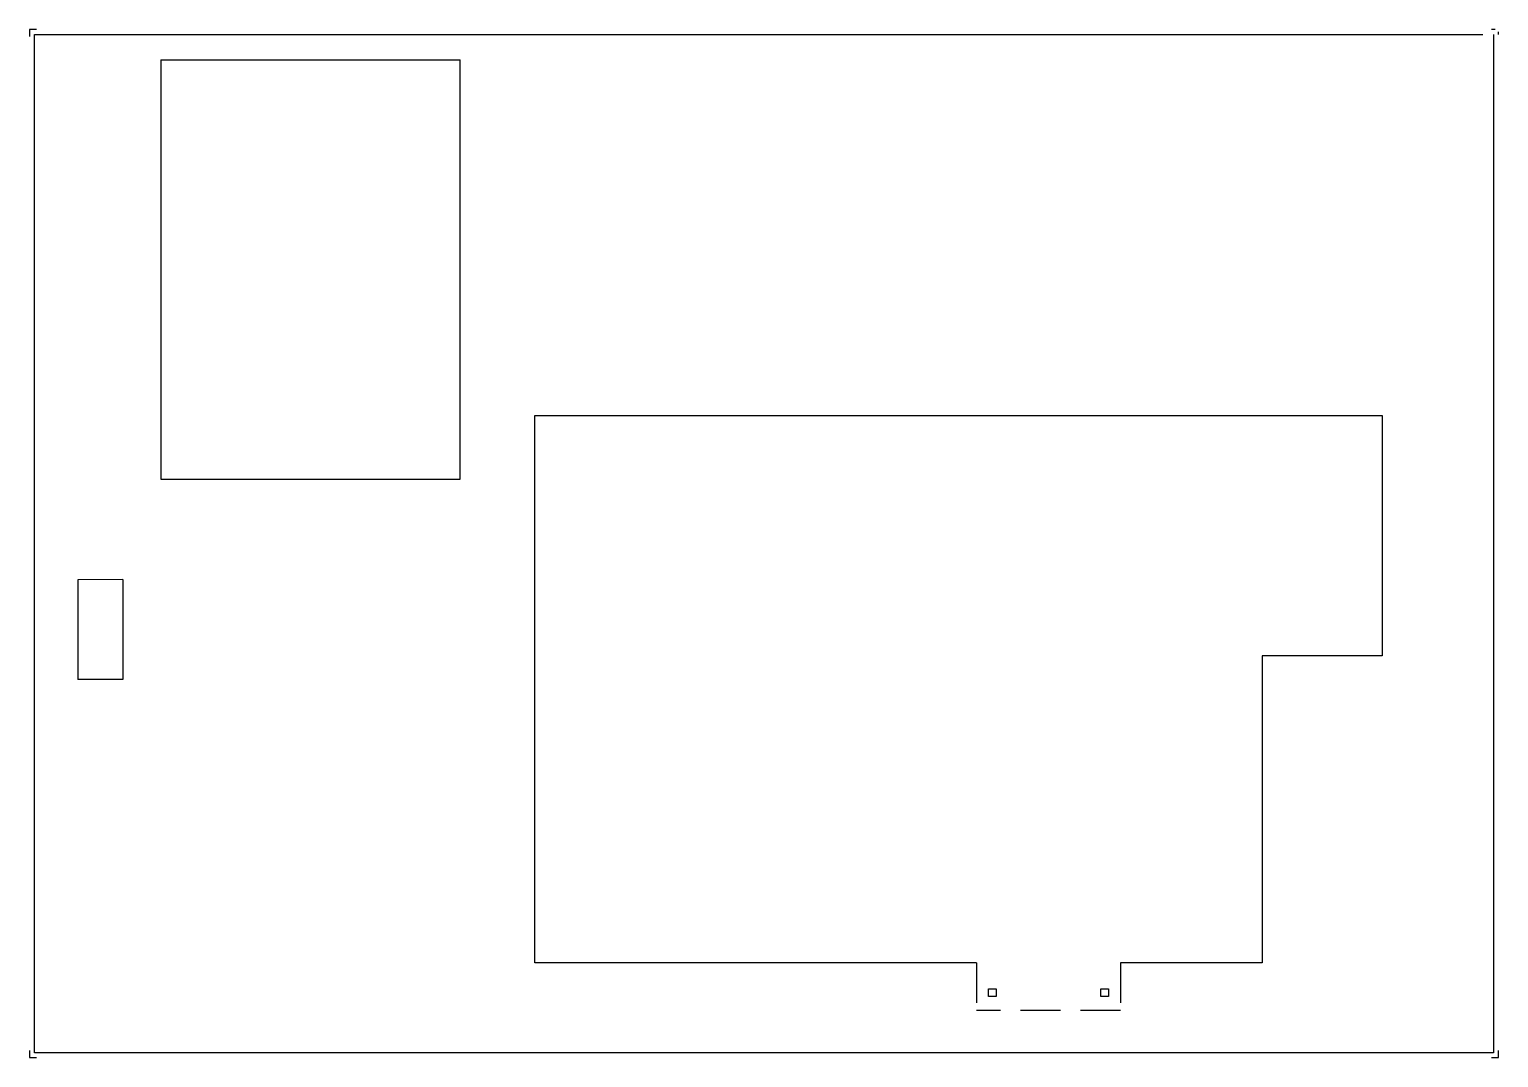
# Model space of a CAD drawing. Header units: inches. Extents: x -533180 to -137302, y 73174 to 405541.
# Drawn here: x -208538 to -179138, y 121553 to 142133 of the extents above; entities that cross this region are included whole.
import ezdxf

# ---------------------------------------------------------------- set-up
doc = ezdxf.new("R2010")
doc.units = ezdxf.units.IN
doc.header["$LTSCALE"] = 100
doc.header["$MEASUREMENT"] = 0
doc.linetypes.add('DASHEDX2', pattern=[12, 8, -4])
for name, color, linetype in [('DETAIL', 2, 'CONTINUOUS'), ('KLÆDNING', 1, 'CONTINUOUS'), ('RAMMI', 3, 'CONTINUOUS'), ('TEKST', 2, 'CONTINUOUS'), ('TEKSTI', 2, 'CONTINUOUS'), ('TIMBUR-EINING', 2, 'CONTINUOUS')]:
    doc.layers.add(name, color=color, linetype=linetype)

msp = doc.modelspace()

# ---------------------------------------------------------------- linework, layer by layer
at = {"layer": 'DETAIL'}
for p, q in [((-206670.8, 131121.2), (-207570.8, 131118.8)), ((-206665.5, 129121.2), (-207565.5, 129118.8)), ((-206665.5, 129121.2), (-207565.5, 129118.8))]:
    msp.add_line(p, q, dxfattribs=at)
at = {"layer": 'KLÆDNING', "color": 2, "linetype": 'DASHEDX2'}
for points in [[(-189584.7, 123452.6), (-189584.7, 122492.6)], [(-186704.7, 123452.6), (-186704.7, 122492.6)]]:
    msp.add_lwpolyline(points, dxfattribs=at)
at = {"layer": 'KLÆDNING', "color": 2}
for points in [[(-189344.7, 122927.6), (-189194.7, 122927.6), (-189194.7, 122777.6), (-189344.7, 122777.6), (-189344.7, 122927.6)], [(-187094.7, 122927.6), (-186944.7, 122927.6), (-186944.7, 122777.6), (-187094.7, 122777.6), (-187094.7, 122927.6)]]:
    msp.add_lwpolyline(points, dxfattribs=at)
at = {"layer": 'RAMMI', "color": 1, "linetype": 'Continuous'}
for p, q in [((-208538, 142132.8), (-208538, 141992.8)), ((-208398, 142132.8), (-208538, 142132.8)), ((-179207.1, 142132.8), (-179278, 142132.8)), ((-179138, 142031.1), (-179138, 142081.1)), ((-208538, 121692.8), (-208538, 121552.8)), ((-208538, 121552.8), (-208398, 121552.8)), ((-179278, 121552.8), (-179138, 121552.8)), ((-179138, 121552.8), (-179138, 121692.8))]:
    msp.add_line(p, q, dxfattribs=at)
at = {"layer": 'RAMMI', "color": 5, "linetype": 'Continuous'}
for p, q in [((-208437.1, 121651.1), (-208437.1, 142031.1)), ((-208437.1, 142031.1), (-179457.1, 142031.1)), ((-179237.1, 142031.1), (-179237.1, 121651.1)), ((-179237.1, 121651.1), (-208437.1, 121651.1))]:
    msp.add_line(p, q, dxfattribs=at)
at = {"layer": 'TEKST', "linetype": 'Continuous'}
msp.add_lwpolyline([(-189584.7, 123452.6), (-198420.9, 123452.6), (-198420.9, 134402.6), (-181469.7, 134402.6), (-181469.7, 129597.6), (-183869.7, 129597.6), (-183869.7, 123452.6), (-186704.7, 123452.6)], dxfattribs=at)
at = {"layer": 'TEKST', "linetype": 'DASHEDX2'}
msp.add_lwpolyline([(-186704.7, 122492.6), (-189584.7, 122492.6)], dxfattribs=at)
at = {"layer": 'TEKSTI'}
for p, q in [((-207570.8, 131118.8), (-207565.5, 129118.8)), ((-206670.8, 131121.2), (-206665.5, 129121.2))]:
    msp.add_line(p, q, dxfattribs=at)
at = {"layer": 'TIMBUR-EINING', "linetype": 'Continuous'}
for p, q in [((-205906.2, 141522.6), (-205906.2, 133132.6)), ((-205906.2, 141522.6), (-199916.2, 141522.6)), ((-199916.2, 133132.6), (-199916.2, 141522.6)), ((-205906.2, 133132.6), (-199916.2, 133132.6))]:
    msp.add_line(p, q, dxfattribs=at)

doc.saveas('drawing.dxf')
